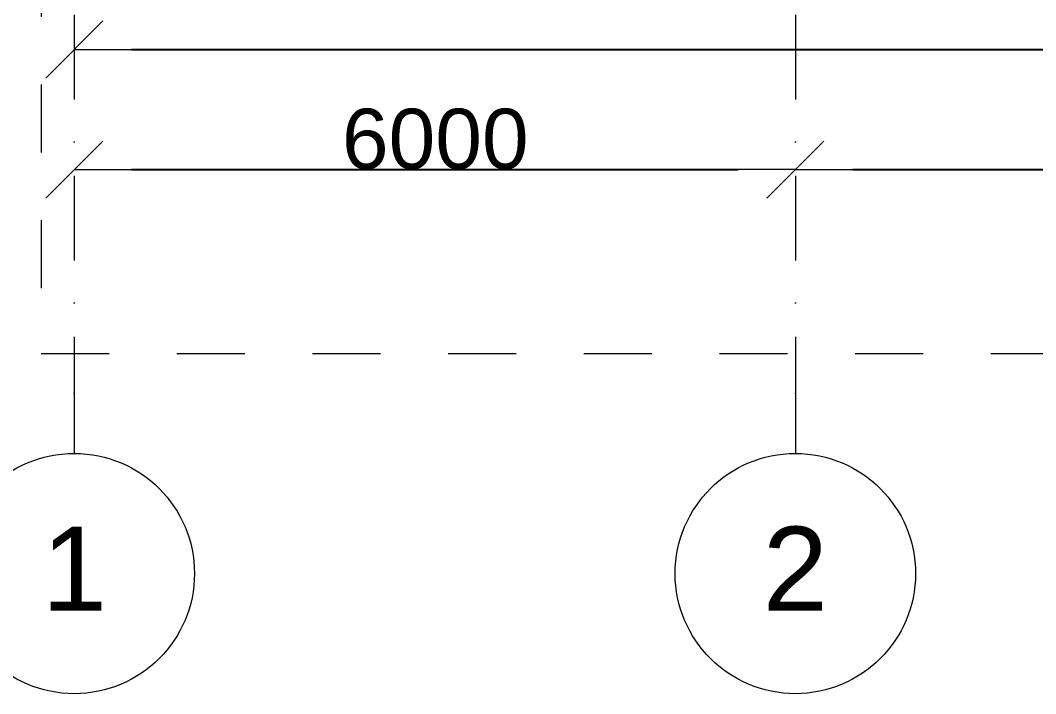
# Model space of a CAD drawing. Header units: millimetres. Extents: x -34838 to 729576, y -214038 to 121482.
# Drawn here: x 525731 to 534180, y -62187 to -56581 of the extents above; entities that cross this region are included whole.
import ezdxf
from ezdxf.enums import TextEntityAlignment as Align

# ---------------------------------------------------------------- set-up
doc = ezdxf.new("R2010")
doc.units = ezdxf.units.MM
doc.header["$MEASUREMENT"] = 0
doc.linetypes.add('Штриховая', pattern=[1128.888893, 564.444447, -564.444447])
doc.linetypes.add('Штрихпунктирная', pattern=[1340.555525, 705.555534, -352.777767, 0, -282.222223])
doc.layers.add('0_Ном._пера__54', color=7, linetype='Continuous', lineweight=15, true_color=0x5f5f5f)
doc.layers.add('А _ ОСІ КООРДИНАЦІЙНІ.3D', color=7, linetype='Continuous')
doc.layers.add('А _ ОСІ КООРДИНАЦІЙНІ.3D_Ном._пера__105', color=7, linetype='Continuous', lineweight=13)
doc.layers.add('А _ ОСІ КООРДИНАЦІЙНІ.3D_Ном._пера__25', color=7, linetype='Continuous', lineweight=0)
doc.styles.add('СГЕНЕРИР_СТИЛЬ_1', font='Arial.ttf')
doc.dimstyles.new('СГЕНЕРИР_СТИЛЬ__2', dxfattribs={"dimtxt": 500, "dimasz": 475, "dimexe": 0.18, "dimexo": 0.0625, "dimgap": 0.09, "dimtad": 1, "dimtih": 1, "dimtoh": 1, "dimdec": 0, "dimzin": 0, "dimdsep": 46, "dimtxsty": 'СГЕНЕРИР_СТИЛЬ_1', "dimblk": 'ARROWHEAD_6', "dimblk1": 'ARROWHEAD_6', "dimblk2": 'ARROWHEAD_6', "dimcen": 0.09, "dimse1": 1, "dimse2": 1, "dimclrd": 7, "dimclre": 7, "dimclrt": 7, "dimazin": 0, "dimtfac": 1, "dimtdec": 4, "dimtmove": 0, "dimatfit": 3, "dimfxl": 1, "dimtolj": 1, "dimtzin": 0, "dimarcsym": 0})

# ---------------------------------------------------------------- blocks, each defined once
blk = doc.blocks.new('ARROWHEAD_6')
at = {"color": 0, "linetype": 'Continuous', "lineweight": 0}
for p, q in [((-0.5, -0.5), (0.5, 0.5)), ((0, 0), (-1, 0))]:
    blk.add_line(p, q, dxfattribs=at)
blk = doc.blocks.new('*D446')
at = {"color": 7, "linetype": 'Continuous', "lineweight": -2, "transparency": 16777216}
blk.add_line((526655, -57824.5), (531705, -57824.5), dxfattribs=at)
at = {"layer": 'Defpoints', "color": 0, "linetype": 'Continuous', "transparency": 16777216}
for p in [(532180, -57824.5), (526180, -60186.6), (532180, -60186.6)]:
    blk.add_point(p, dxfattribs=at)
at = {"color": 7, "linetype": 'Continuous', "lineweight": -2, "transparency": 16777216, "xscale": 474.9999999999999, "yscale": 474.9999999999999, "zscale": 474.9999999999999, "rotation": 180}
blk.add_blockref('ARROWHEAD_6', (526180, -57824.5), dxfattribs=at)
at = {"color": 7, "linetype": 'Continuous', "lineweight": -2, "transparency": 16777216, "xscale": 474.9999999999999, "yscale": 474.9999999999999, "zscale": 474.9999999999999}
blk.add_blockref('ARROWHEAD_6', (532180, -57824.5), dxfattribs=at)
at = {"color": 7, "linetype": 'Continuous', "lineweight": 13, "transparency": 16777216, "insert": (529183.9, -57571), "char_height": 500, "attachment_point": 5, "style": 'СГЕНЕРИР_СТИЛЬ_1'}
blk.add_mtext('\\A1;6000', dxfattribs=at)
blk = doc.blocks.new('*D447')
at = {"color": 7, "linetype": 'Continuous', "lineweight": -2, "transparency": 16777216}
blk.add_line((532655, -57824.5), (537705, -57824.5), dxfattribs=at)
at = {"layer": 'Defpoints', "color": 0, "linetype": 'Continuous', "transparency": 16777216}
for p in [(538180, -57824.5), (532180, -60186.6), (538180, -60186.6)]:
    blk.add_point(p, dxfattribs=at)
at = {"color": 7, "linetype": 'Continuous', "lineweight": -2, "transparency": 16777216, "xscale": 474.9999999999999, "yscale": 474.9999999999999, "zscale": 474.9999999999999, "rotation": 180}
blk.add_blockref('ARROWHEAD_6', (532180, -57824.5), dxfattribs=at)
at = {"color": 7, "linetype": 'Continuous', "lineweight": -2, "transparency": 16777216, "xscale": 474.9999999999999, "yscale": 474.9999999999999, "zscale": 474.9999999999999}
blk.add_blockref('ARROWHEAD_6', (538180, -57824.5), dxfattribs=at)
at = {"color": 7, "linetype": 'Continuous', "lineweight": 13, "transparency": 16777216, "insert": (535183.9, -57571), "char_height": 500, "attachment_point": 5, "style": 'СГЕНЕРИР_СТИЛЬ_1'}
blk.add_mtext('\\A1;6000', dxfattribs=at)
blk = doc.blocks.new('*D462')
at = {"color": 7, "linetype": 'Continuous', "lineweight": -2, "transparency": 16777216}
blk.add_line((526655, -56824.5), (621705, -56824.5), dxfattribs=at)
at = {"layer": 'Defpoints', "color": 0, "linetype": 'Continuous', "transparency": 16777216}
for p in [(622180, -56824.5), (622180, -58174.5), (526180, -60186.6)]:
    blk.add_point(p, dxfattribs=at)
at = {"color": 7, "linetype": 'Continuous', "lineweight": -2, "transparency": 16777216, "xscale": 474.9999999999999, "yscale": 474.9999999999999, "zscale": 474.9999999999999, "rotation": 180}
blk.add_blockref('ARROWHEAD_6', (526180, -56824.5), dxfattribs=at)
at = {"color": 7, "linetype": 'Continuous', "lineweight": -2, "transparency": 16777216, "xscale": 474.9999999999999, "yscale": 474.9999999999999, "zscale": 474.9999999999999}
blk.add_blockref('ARROWHEAD_6', (622180, -56824.5), dxfattribs=at)
at = {"color": 7, "linetype": 'Continuous', "lineweight": 13, "transparency": 16777216, "insert": (574184.8, -56571), "char_height": 500, "attachment_point": 5, "style": 'СГЕНЕРИР_СТИЛЬ_1'}
blk.add_mtext('\\A1;96000', dxfattribs=at)
blk = doc.blocks.new('Стандартный Маркер Сетки')
at = {"layer": 'А _ ОСІ КООРДИНАЦІЙНІ.3D_Ном._пера__105', "color": 7, "linetype": 'Штрихпунктирная', "lineweight": 13}
for p, q in [((500, 0), (18399.2, 0)), ((18399.2, 0), (18899.2, 0))]:
    blk.add_line(p, q, dxfattribs=at)
at = {"layer": 'А _ ОСІ КООРДИНАЦІЙНІ.3D_Ном._пера__105', "color": 7, "linetype": 'Continuous', "lineweight": 13}
blk.add_circle((19899.2, 0), 1000, dxfattribs=at)
at = {"layer": 'А _ ОСІ КООРДИНАЦІЙНІ.3D_Ном._пера__105', "color": 7, "linetype": 'Штрихпунктирная', "lineweight": 13}
blk.add_point((18399.2, 0), dxfattribs=at)
blk.add_point((18399.2, 0), dxfattribs=at)
at = {"layer": 'А _ ОСІ КООРДИНАЦІЙНІ.3D_Ном._пера__25', "color": 7, "lineweight": 0, "style": 'СГЕНЕРИР_СТИЛЬ_1'}
blk.add_attdef('AC_MarkerText_1', text='', height=700, rotation=90, dxfattribs=at).set_placement((19899.2, 40), align=Align.MIDDLE_CENTER)

msp = doc.modelspace()

# ---------------------------------------------------------------- linework, layer by layer
at = {"layer": '0_Ном._пера__54', "color": 251, "linetype": 'Штриховая', "lineweight": 15, "true_color": 0x5f5f5f}
for p, q in [((525905, -39054.5), (525905, -59354.5)), ((525905, -59354.5), (622430, -59354.5))]:
    msp.add_line(p, q, dxfattribs=at)

# ---------------------------------------------------------------- block references
at = {"layer": 'А _ ОСІ КООРДИНАЦІЙНІ.3D', "color": 7, "linetype": 'Continuous', "lineweight": 60}
ref = msp.add_blockref('Стандартный Маркер Сетки', (526180, -41287.4), dxfattribs=dict(at, zscale=1000, rotation=270))
ref.add_attrib('AC_MarkerText_1', '1', dxfattribs={"layer": 'А _ ОСІ КООРДИНАЦІЙНІ.3D_Ном._пера__25', "color": 7, "lineweight": 0, "height": 700, "rotation": 360, "style": 'СГЕНЕРИР_СТИЛЬ_1'}).set_placement((526180, -61146.6), align=Align.MIDDLE_CENTER)
ref = msp.add_blockref('Стандартный Маркер Сетки', (532180, -41287.4), dxfattribs=dict(at, zscale=1000, rotation=270))
ref.add_attrib('AC_MarkerText_1', '2', dxfattribs={"layer": 'А _ ОСІ КООРДИНАЦІЙНІ.3D_Ном._пера__25', "color": 7, "lineweight": 0, "height": 700, "rotation": 360, "style": 'СГЕНЕРИР_СТИЛЬ_1'}).set_placement((532180, -61146.6), align=Align.MIDDLE_CENTER)

# ---------------------------------------------------------------- dimensions: what is measured, and where the dimension line sits
at = {"color": 7, "linetype": 'Continuous', "lineweight": 13}
for base, p1, p2, picture, middle in [((622180, -56824.5), (526180, -60186.6), (622180, -58174.5), '*D462', (574184.8, -56824.5)), ((532180, -57824.5), (526180, -60186.6), (532180, -60186.6), '*D446', (529183.9, -57824.5)), ((538180, -57824.5), (532180, -60186.6), (538180, -60186.6), '*D447', (535183.9, -57824.5))]:
    dim = msp.add_linear_dim(base=base, p1=p1, p2=p2, dimstyle='СГЕНЕРИР_СТИЛЬ__2', dxfattribs=at)
    dim.commit()
    dim.dimension.update_dxf_attribs({"geometry": picture, "text_midpoint": middle, "dimtype": 160})

doc.saveas('drawing.dxf')
